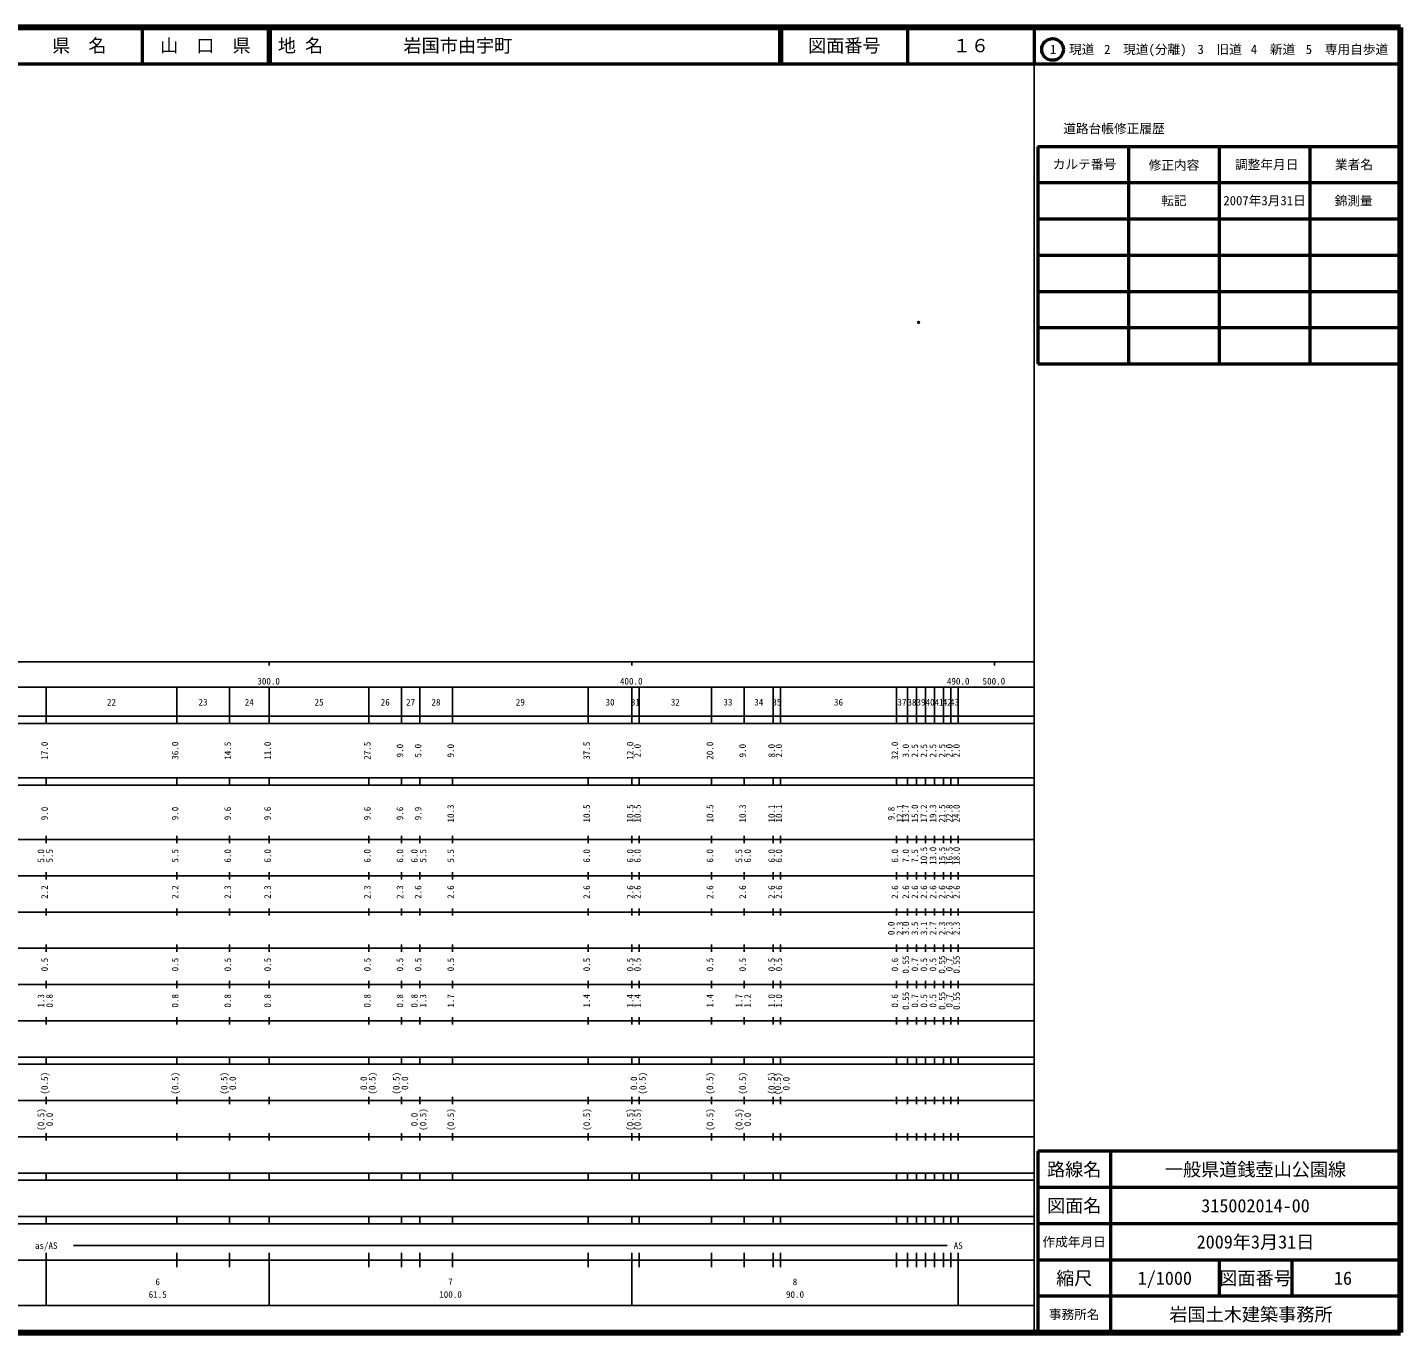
# Model space of a CAD drawing. Units: millimetres on the paper. Extents: x 40 to 680, y 20 to 380.
# Drawn here: x 301.3 to 680, y 20 to 380 of the extents above; entities that cross this region are included whole.
import ezdxf
from ezdxf.enums import TextEntityAlignment as Align

# ---------------------------------------------------------------- set-up
doc = ezdxf.new("R2010")
doc.units = ezdxf.units.MM
doc.header["$PDMODE"] = 32
doc.header["$PDSIZE"] = 0.5
doc.layers.add('M-OTRS', color=6, linetype='Continuous')
doc.layers.add('M-TTL-TXT', color=7, linetype='Continuous')
for name, color, linetype, lineweight in [('M-TTL', 2, 'Continuous', 140), ('M-TTL-BAND', 7, 'Continuous', 25), ('M-TTL-FRAM', 2, 'Continuous', 50), ('M-TTL-LINE', 7, 'Continuous', 50)]:
    doc.layers.add(name, color=color, linetype=linetype, lineweight=lineweight)
doc.styles.add('ＭＳ ゴシック', font='')
doc.styles.get('ＭＳ ゴシック').set_extended_font_data('MS Gothic')

msp = doc.modelspace()

# ---------------------------------------------------------------- linework, layer by layer
at = {"layer": 'M-OTRS'}
msp.add_point((547.094, 298.65), dxfattribs=at)
at = {"layer": 'M-TTL'}
for p, q in [((680, 380), (40, 380)), ((680, 20), (680, 380)), ((40, 20), (680, 20))]:
    msp.add_line(p, q, dxfattribs=at)
at = {"layer": 'M-TTL-BAND'}
for p, q in [((579, 20), (579, 370)), ((40, 205), (579, 205)), ((368, 205), (368, 204)), ((468, 205), (468, 204)), ((568, 205), (568, 204)), ((68, 198), (579, 198)), ((306.5, 188), (306.5, 198)), ((342.5, 188), (342.5, 198)), ((357, 188), (357, 198)), ((368, 188), (368, 198)), ((395.5, 188), (395.5, 198)), ((404.5, 188), (404.5, 198)), ((409.5, 188), (409.5, 198)), ((418.5, 188), (418.5, 198)), ((456, 188), (456, 198)), ((468, 188), (468, 198)), ((470, 188), (470, 198)), ((490, 188), (490, 198)), ((499, 188), (499, 198)), ((507, 188), (507, 198)), ((509, 188), (509, 198)), ((541, 188), (541, 198)), ((544, 188), (544, 198)), ((546.5, 188), (546.5, 198)), ((549, 188), (549, 198)), ((551.5, 188), (551.5, 198)), ((554, 188), (554, 198)), ((556, 188), (556, 198)), ((558, 188), (558, 198)), ((40, 190), (579, 190)), ((40, 188), (579, 188)), ((40, 173), (579, 173)), ((40, 171), (579, 171)), ((306.5, 171), (306.5, 173)), ((342.5, 171), (342.5, 173)), ((357, 171), (357, 173)), ((368, 171), (368, 173)), ((395.5, 171), (395.5, 173)), ((404.5, 171), (404.5, 173)), ((409.5, 171), (409.5, 173)), ((418.5, 171), (418.5, 173)), ((456, 171), (456, 173)), ((468, 171), (468, 173)), ((470, 171), (470, 173)), ((490, 171), (490, 173)), ((499, 171), (499, 173)), ((507, 171), (507, 173)), ((509, 171), (509, 173)), ((541, 171), (541, 173)), ((544, 171), (544, 173)), ((546.5, 171), (546.5, 173)), ((549, 171), (549, 173)), ((551.5, 171), (551.5, 173)), ((554, 171), (554, 173)), ((556, 171), (556, 173)), ((558, 171), (558, 173)), ((40, 156), (579, 156)), ((306.5, 155), (306.5, 157)), ((342.5, 155), (342.5, 157)), ((357, 155), (357, 157)), ((368, 155), (368, 157)), ((395.5, 155), (395.5, 157)), ((404.5, 155), (404.5, 157)), ((409.5, 155), (409.5, 157)), ((418.5, 155), (418.5, 157)), ((456, 155), (456, 157)), ((468, 155), (468, 157)), ((470, 155), (470, 157)), ((490, 155), (490, 157)), ((499, 155), (499, 157)), ((507, 155), (507, 157)), ((509, 155), (509, 157)), ((541, 155), (541, 157)), ((544, 155), (544, 157)), ((546.5, 155), (546.5, 157)), ((549, 155), (549, 157)), ((551.5, 155), (551.5, 157)), ((554, 155), (554, 157)), ((556, 155), (556, 157)), ((558, 155), (558, 157)), ((46, 146), (579, 146)), ((306.5, 145), (306.5, 147)), ((342.5, 145), (342.5, 147)), ((357, 145), (357, 147)), ((368, 145), (368, 147)), ((395.5, 145), (395.5, 147)), ((404.5, 145), (404.5, 147)), ((409.5, 145), (409.5, 147)), ((418.5, 145), (418.5, 147)), ((456, 145), (456, 147)), ((468, 145), (468, 147)), ((470, 145), (470, 147)), ((490, 145), (490, 147)), ((499, 145), (499, 147)), ((507, 145), (507, 147)), ((509, 145), (509, 147)), ((541, 145), (541, 147)), ((544, 145), (544, 147)), ((546.5, 145), (546.5, 147)), ((549, 145), (549, 147)), ((551.5, 145), (551.5, 147)), ((554, 145), (554, 147)), ((556, 145), (556, 147)), ((558, 145), (558, 147)), ((306.5, 135), (306.5, 137)), ((342.5, 135), (342.5, 137)), ((357, 135), (357, 137)), ((368, 135), (368, 137)), ((395.5, 135), (395.5, 137)), ((404.5, 135), (404.5, 137)), ((409.5, 135), (409.5, 137)), ((418.5, 135), (418.5, 137)), ((456, 135), (456, 137)), ((468, 135), (468, 137)), ((470, 135), (470, 137)), ((490, 135), (490, 137)), ((499, 135), (499, 137)), ((507, 135), (507, 137)), ((509, 135), (509, 137)), ((541, 135), (541, 137)), ((544, 135), (544, 137)), ((546.5, 135), (546.5, 137)), ((549, 135), (549, 137)), ((551.5, 135), (551.5, 137)), ((554, 135), (554, 137)), ((556, 135), (556, 137)), ((558, 135), (558, 137)), ((52, 136), (579, 136)), ((46, 126), (579, 126)), ((306.5, 125), (306.5, 127)), ((342.5, 125), (342.5, 127)), ((357, 125), (357, 127)), ((368, 125), (368, 127)), ((395.5, 125), (395.5, 127)), ((404.5, 125), (404.5, 127)), ((409.5, 125), (409.5, 127)), ((418.5, 125), (418.5, 127)), ((456, 125), (456, 127)), ((468, 125), (468, 127)), ((470, 125), (470, 127)), ((490, 125), (490, 127)), ((499, 125), (499, 127)), ((507, 125), (507, 127)), ((509, 125), (509, 127)), ((541, 125), (541, 127)), ((544, 125), (544, 127)), ((546.5, 125), (546.5, 127)), ((549, 125), (549, 127)), ((551.5, 125), (551.5, 127)), ((554, 125), (554, 127)), ((556, 125), (556, 127)), ((558, 125), (558, 127)), ((52, 116), (579, 116)), ((306.5, 115), (306.5, 117)), ((342.5, 115), (342.5, 117)), ((357, 115), (357, 117)), ((368, 115), (368, 117)), ((395.5, 115), (395.5, 117)), ((404.5, 115), (404.5, 117)), ((409.5, 115), (409.5, 117)), ((418.5, 115), (418.5, 117)), ((456, 115), (456, 117)), ((468, 115), (468, 117)), ((470, 115), (470, 117)), ((490, 115), (490, 117)), ((499, 115), (499, 117)), ((507, 115), (507, 117)), ((509, 115), (509, 117)), ((541, 115), (541, 117)), ((544, 115), (544, 117)), ((546.5, 115), (546.5, 117)), ((549, 115), (549, 117)), ((551.5, 115), (551.5, 117)), ((554, 115), (554, 117)), ((556, 115), (556, 117)), ((558, 115), (558, 117)), ((306.5, 105), (306.5, 107)), ((342.5, 105), (342.5, 107)), ((357, 105), (357, 107)), ((368, 105), (368, 107)), ((395.5, 105), (395.5, 107)), ((404.5, 105), (404.5, 107)), ((409.5, 105), (409.5, 107)), ((418.5, 105), (418.5, 107)), ((456, 105), (456, 107)), ((468, 105), (468, 107)), ((470, 105), (470, 107)), ((490, 105), (490, 107)), ((499, 105), (499, 107)), ((507, 105), (507, 107)), ((509, 105), (509, 107)), ((541, 105), (541, 107)), ((544, 105), (544, 107)), ((546.5, 105), (546.5, 107)), ((549, 105), (549, 107)), ((551.5, 105), (551.5, 107)), ((554, 105), (554, 107)), ((556, 105), (556, 107)), ((558, 105), (558, 107)), ((46, 106), (579, 106)), ((40, 96), (579, 96)), ((306.5, 94), (306.5, 96)), ((342.5, 94), (342.5, 96)), ((357, 94), (357, 96)), ((368, 94), (368, 96)), ((395.5, 94), (395.5, 96)), ((404.5, 94), (404.5, 96)), ((409.5, 94), (409.5, 96)), ((418.5, 94), (418.5, 96)), ((456, 94), (456, 96)), ((468, 94), (468, 96)), ((470, 94), (470, 96)), ((490, 94), (490, 96)), ((499, 94), (499, 96)), ((507, 94), (507, 96)), ((509, 94), (509, 96)), ((541, 94), (541, 96)), ((544, 94), (544, 96)), ((546.5, 94), (546.5, 96)), ((549, 94), (549, 96)), ((551.5, 94), (551.5, 96)), ((554, 94), (554, 96)), ((556, 94), (556, 96)), ((558, 94), (558, 96)), ((40, 94), (579, 94)), ((49, 84), (579, 84)), ((306.5, 83), (306.5, 85)), ((342.5, 83), (342.5, 85)), ((357, 83), (357, 85)), ((368, 83), (368, 85)), ((395.5, 83), (395.5, 85)), ((404.5, 83), (404.5, 85)), ((409.5, 83), (409.5, 85)), ((418.5, 83), (418.5, 85)), ((456, 83), (456, 85)), ((468, 83), (468, 85)), ((470, 83), (470, 85)), ((490, 83), (490, 85)), ((499, 83), (499, 85)), ((507, 83), (507, 85)), ((509, 83), (509, 85)), ((541, 83), (541, 85)), ((544, 83), (544, 85)), ((546.5, 83), (546.5, 85)), ((549, 83), (549, 85)), ((551.5, 83), (551.5, 85)), ((554, 83), (554, 85)), ((556, 83), (556, 85)), ((558, 83), (558, 85)), ((40, 74), (579, 74)), ((306.5, 73), (306.5, 75)), ((342.5, 73), (342.5, 75)), ((357, 73), (357, 75)), ((368, 73), (368, 75)), ((395.5, 73), (395.5, 75)), ((404.5, 73), (404.5, 75)), ((409.5, 73), (409.5, 75)), ((418.5, 73), (418.5, 75)), ((456, 73), (456, 75)), ((468, 73), (468, 75)), ((470, 73), (470, 75)), ((490, 73), (490, 75)), ((499, 73), (499, 75)), ((507, 73), (507, 75)), ((509, 73), (509, 75)), ((541, 73), (541, 75)), ((544, 73), (544, 75)), ((546.5, 73), (546.5, 75)), ((549, 73), (549, 75)), ((551.5, 73), (551.5, 75)), ((554, 73), (554, 75)), ((556, 73), (556, 75)), ((558, 73), (558, 75)), ((40, 64), (579, 64)), ((40, 62), (579, 62)), ((306.5, 62), (306.5, 64)), ((342.5, 62), (342.5, 64)), ((357, 62), (357, 64)), ((368, 62), (368, 64)), ((395.5, 62), (395.5, 64)), ((404.5, 62), (404.5, 64)), ((409.5, 62), (409.5, 64)), ((418.5, 62), (418.5, 64)), ((456, 62), (456, 64)), ((468, 62), (468, 64)), ((470, 62), (470, 64)), ((490, 62), (490, 64)), ((499, 62), (499, 64)), ((507, 62), (507, 64)), ((509, 62), (509, 64)), ((541, 62), (541, 64)), ((544, 62), (544, 64)), ((546.5, 62), (546.5, 64)), ((549, 62), (549, 64)), ((551.5, 62), (551.5, 64)), ((554, 62), (554, 64)), ((556, 62), (556, 64)), ((558, 62), (558, 64)), ((40, 52), (579, 52)), ((40, 50), (579, 50)), ((306.5, 50), (306.5, 52)), ((342.5, 50), (342.5, 52)), ((357, 50), (357, 52)), ((368, 50), (368, 52)), ((395.5, 50), (395.5, 52)), ((404.5, 50), (404.5, 52)), ((409.5, 50), (409.5, 52)), ((418.5, 50), (418.5, 52)), ((456, 50), (456, 52)), ((468, 50), (468, 52)), ((470, 50), (470, 52)), ((490, 50), (490, 52)), ((499, 50), (499, 52)), ((507, 50), (507, 52)), ((509, 50), (509, 52)), ((541, 50), (541, 52)), ((544, 50), (544, 52)), ((546.5, 50), (546.5, 52)), ((549, 50), (549, 52)), ((551.5, 50), (551.5, 52)), ((554, 50), (554, 52)), ((556, 50), (556, 52)), ((558, 50), (558, 52)), ((306.5, 27.5), (306.5, 42)), ((314, 44), (555, 44)), ((342.5, 38), (342.5, 42)), ((357, 38), (357, 42)), ((368, 27.5), (368, 42)), ((395.5, 38), (395.5, 42)), ((404.5, 38), (404.5, 42)), ((409.5, 38), (409.5, 42)), ((418.5, 38), (418.5, 42)), ((456, 38), (456, 42)), ((468, 27.5), (468, 42)), ((470, 38), (470, 42)), ((490, 38), (490, 42)), ((499, 38), (499, 42)), ((507, 38), (507, 42)), ((509, 38), (509, 42)), ((541, 38), (541, 42)), ((544, 38), (544, 42)), ((546.5, 38), (546.5, 42)), ((549, 38), (549, 42)), ((551.5, 38), (551.5, 42)), ((554, 38), (554, 42)), ((556, 38), (556, 42)), ((558, 27.5), (558, 42)), ((40, 40), (579, 40)), ((68, 27.5), (579, 27.5))]:
    msp.add_line(p, q, dxfattribs=at)
at = {"layer": 'M-TTL-FRAM'}
for p, q in [((580, 347.197), (580, 287.197)), ((580, 347.197), (680, 347.197)), ((580, 287.197), (680, 287.197)), ((680, 70), (580, 70)), ((580, 70), (580, 20))]:
    msp.add_line(p, q, dxfattribs=at)
at = {"layer": 'M-TTL-LINE'}
for p, q in [((333, 380), (333, 370)), ((367.75, 380), (367.75, 370)), ((368.25, 380), (368.25, 370)), ((508.747, 380), (508.747, 370)), ((509.247, 380), (509.247, 370)), ((543.997, 380), (543.997, 370)), ((579, 380), (579, 370)), ((40, 370), (680, 370)), ((605, 347.197), (605, 287.197)), ((630, 347.197), (630, 287.197)), ((655, 347.197), (655, 287.197)), ((580, 337.197), (680, 337.197)), ((580, 327.197), (680, 327.197)), ((580, 317.197), (680, 317.197)), ((580, 307.197), (680, 307.197)), ((580, 297.197), (680, 297.197)), ((600, 70), (600, 20)), ((680, 60), (580, 60)), ((680, 50), (580, 50)), ((680, 40), (580, 40)), ((630, 40), (630, 30)), ((650, 40), (650, 30)), ((680, 30), (580, 30))]:
    msp.add_line(p, q, dxfattribs=at)
msp.add_circle((584.031, 373.958), 3, dxfattribs=at)

# ---------------------------------------------------------------- texts
at = {"layer": 'M-TTL-BAND', "style": 'ＭＳ ゴシック'}
for s, p in [('300.0', (367.844, 198.195)), ('400.0', (467.844, 198.195)), ('490.0', (558, 198.195)), ('500.0', (567.844, 198.195)), ('22', (324.5, 192.405)), ('23', (349.75, 192.405)), ('24', (362.5, 192.405)), ('25', (381.75, 192.405)), ('26', (400, 192.405)), ('27', (407, 192.405)), ('28', (414, 192.405)), ('29', (437.25, 192.405)), ('30', (462, 192.405)), ('31', (469, 192.405)), ('32', (480, 192.405)), ('33', (494.5, 192.405)), ('34', (503, 192.405)), ('35', (508, 192.405)), ('36', (525, 192.405)), ('37', (542.5, 192.405)), ('38', (545.25, 192.405)), ('39', (547.75, 192.405)), ('40', (550.25, 192.405)), ('41', (552.75, 192.405)), ('42', (555, 192.405)), ('43', (557, 192.405)), ('as/AS', (306.5, 42.5)), ('AS', (558, 42.5)), ('6', (337.25, 32.523)), ('7', (418, 32.523)), ('8', (513, 32.523)), ('61.5', (337.25, 29.033)), ('100.0', (418, 29.033)), ('90.0', (513, 29.033))]:
    msp.add_text(s, height=1.833, dxfattribs=at).set_placement(p, align=Align.BOTTOM_CENTER)
for s, p in [('17.0', (307.5, 180.5)), ('36.0', (343.5, 180.5)), ('14.5', (358, 180.5)), ('11.0', (369, 180.5)), ('27.5', (396.5, 180.5)), ('9.0', (405.5, 180.5)), ('5.0', (410.5, 180.5)), ('9.0', (419.5, 180.5)), ('37.5', (457, 180.5)), ('12.0', (469, 180.5)), ('2.0', (471, 180.5)), ('20.0', (491, 180.5)), ('9.0', (500, 180.5)), ('8.0', (508, 180.5)), ('2.0', (510, 180.5)), ('32.0', (542, 180.5)), ('3.0', (545, 180.5)), ('2.5', (547.5, 180.5)), ('2.5', (550, 180.5)), ('2.5', (552.5, 180.5)), ('2.5', (555, 180.5)), ('2.0', (557, 180.5)), ('2.0', (559, 180.5)), ('9.0', (307.5, 163.174)), ('9.0', (343.5, 163.174)), ('9.6', (358, 163.174)), ('9.6', (369, 163.174)), ('9.6', (396.5, 163.174)), ('9.6', (405.5, 163.174)), ('9.9', (410.5, 163.174)), ('10.3', (419.5, 163.174)), ('10.5', (457, 163.174)), ('10.5', (469, 163.174)), ('10.5', (471, 163.174)), ('10.5', (491, 163.174)), ('10.3', (500, 163.174)), ('10.1', (508, 163.174)), ('10.1', (510, 163.174)), ('9.8', (541, 163.174)), ('12.1', (543.37, 163.174)), ('13.7', (545, 163.174)), ('15.0', (547.5, 163.174)), ('17.2', (550, 163.174)), ('19.3', (552.5, 163.174)), ('21.5', (555, 163.174)), ('22.8', (557, 163.174)), ('24.0', (559, 163.174)), ('5.0', (306.5, 151.5)), ('5.5', (308.87, 151.5)), ('5.5', (343.5, 151.5)), ('6.0', (358, 151.5)), ('6.0', (369, 151.5)), ('6.0', (396.5, 151.5)), ('6.0', (405.5, 151.5)), ('6.0', (409.5, 151.5)), ('5.5', (411.87, 151.5)), ('5.5', (419.5, 151.5)), ('6.0', (457, 151.5)), ('6.0', (469, 151.5)), ('6.0', (471, 151.5)), ('6.0', (491, 151.5)), ('5.5', (499, 151.5)), ('6.0', (501.37, 151.5)), ('6.0', (508, 151.5)), ('6.0', (510, 151.5)), ('6.0', (542, 151.5)), ('7.0', (545, 151.5)), ('7.5', (547.5, 151.5)), ('10.5', (550, 151.5)), ('13.0', (552.5, 151.5)), ('15.5', (555, 151.5)), ('16.5', (557, 151.5)), ('18.0', (559, 151.5)), ('2.2', (307.5, 141.5)), ('2.2', (343.5, 141.5)), ('2.3', (358, 141.5)), ('2.3', (369, 141.5)), ('2.3', (396.5, 141.5)), ('2.3', (405.5, 141.5)), ('2.6', (410.5, 141.5)), ('2.6', (419.5, 141.5)), ('2.6', (457, 141.5)), ('2.6', (469, 141.5)), ('2.6', (471, 141.5)), ('2.6', (491, 141.5)), ('2.6', (500, 141.5)), ('2.6', (508, 141.5)), ('2.6', (510, 141.5)), ('2.6', (542, 141.5)), ('2.6', (545, 141.5)), ('2.6', (547.5, 141.5)), ('2.6', (550, 141.5)), ('2.6', (552.5, 141.5)), ('2.6', (555, 141.5)), ('2.6', (557, 141.5)), ('2.6', (559, 141.5)), ('0.0', (541, 131.5)), ('2.3', (543.37, 131.5)), ('3.0', (545, 131.5)), ('3.5', (547.5, 131.5)), ('3.1', (550, 131.5)), ('2.7', (552.5, 131.5)), ('2.3', (555, 131.5)), ('2.3', (557, 131.5)), ('2.3', (559, 131.5)), ('0.5', (307.5, 121.5)), ('0.5', (343.5, 121.5)), ('0.5', (358, 121.5)), ('0.5', (369, 121.5)), ('0.5', (396.5, 121.5)), ('0.5', (405.5, 121.5)), ('0.5', (410.5, 121.5)), ('0.5', (419.5, 121.5)), ('0.5', (457, 121.5)), ('0.5', (469, 121.5)), ('0.5', (471, 121.5)), ('0.5', (491, 121.5)), ('0.5', (500, 121.5)), ('0.5', (508, 121.5)), ('0.5', (510, 121.5)), ('0.6', (542, 121.5)), ('0.55', (545, 121.5)), ('0.7', (547.5, 121.5)), ('0.5', (550, 121.5)), ('0.5', (552.5, 121.5)), ('0.55', (555, 121.5)), ('0.7', (557, 121.5)), ('0.55', (559, 121.5)), ('0.55', (545, 111.5)), ('0.55', (555, 111.5)), ('0.55', (559, 111.5)), ('1.3', (306.5, 111.5)), ('0.8', (308.87, 111.5)), ('0.8', (343.5, 111.5)), ('0.8', (358, 111.5)), ('0.8', (369, 111.5)), ('0.8', (396.5, 111.5)), ('0.8', (405.5, 111.5)), ('0.8', (409.5, 111.5)), ('1.3', (411.87, 111.5)), ('1.7', (419.5, 111.5)), ('1.4', (457, 111.5)), ('1.4', (469, 111.5)), ('1.4', (471, 111.5)), ('1.4', (491, 111.5)), ('1.7', (499, 111.5)), ('1.2', (501.37, 111.5)), ('1.0', (508, 111.5)), ('1.0', (510, 111.5)), ('0.6', (542, 111.5)), ('0.7', (547.5, 111.5)), ('0.5', (550, 111.5)), ('0.5', (552.5, 111.5)), ('0.7', (557, 111.5)), ('(0.5)', (307.5, 88.764)), ('(0.5)', (343.5, 88.764)), ('(0.5)', (357, 88.764)), ('(0.5)', (397.87, 88.764)), ('(0.5)', (404.5, 88.764)), ('(0.5)', (472.37, 88.764)), ('(0.5)', (491, 88.764)), ('(0.5)', (500, 88.764)), ('(0.5)', (508, 88.764)), ('(0.5)', (509.68, 88.667)), ('0.0', (359.37, 88.764)), ('0.0', (395.5, 88.764)), ('0.0', (406.87, 88.764)), ('0.0', (470, 88.764)), ('0.0', (512.05, 88.667)), ('(0.5)', (306.5, 78.764)), ('0.0', (308.87, 78.764)), ('0.0', (409.5, 78.764)), ('(0.5)', (411.87, 78.764)), ('(0.5)', (419.5, 78.764)), ('(0.5)', (457, 78.764)), ('(0.5)', (469, 78.764)), ('(0.5)', (471, 78.764)), ('(0.5)', (491, 78.764)), ('(0.5)', (499, 78.764)), ('0.0', (501.37, 78.764))]:
    msp.add_text(s, height=1.833, rotation=90, dxfattribs=at).set_placement(p, align=Align.BOTTOM_CENTER)
at = {"layer": 'M-TTL-TXT', "style": 'ＭＳ ゴシック'}
for s, height, p in [('県\u3000名', 3.666, (315.625, 375)), ('山\u3000口\u3000県', 3.666, (350.375, 375)), ('図面番号', 3.666, (526.622, 375)), ('１６', 3.666, (561.497, 375)), ('1\u3000現道', 2.566, (589.448, 373.958)), ('2\u3000現道(分離)', 2.566, (609.619, 373.958)), ('3\u3000旧道', 2.566, (630.121, 373.958)), ('4\u3000新道', 2.566, (644.824, 373.958)), ('5\u3000専用自歩道', 2.566, (665.228, 373.958)), ('道路台帳修正履歴', 2.566, (600.968, 352.113)), ('カルテ番号', 2.566, (592.839, 342.277)), ('修正内容', 2.566, (617.509, 342.023)), ('調整年月日', 2.566, (643.089, 342.197)), ('業者名', 2.566, (667.134, 342.197)), ('転記', 2.566, (617.5, 332.245)), ('2007年3月31日', 2.566, (642.5, 332.245)), ('錦測量', 2.566, (667.077, 332.189)), ('路線名', 3.666, (590, 65)), ('路線名', 3.666, (590, 65)), ('一般県道銭壺山公園線', 3.666, (640, 65)), ('図面名', 3.666, (590, 55)), ('図面名', 3.666, (590, 55)), ('315002014-00', 3.666, (640, 55)), ('作成年月日', 2.566, (590, 45)), ('作成年月日', 2.566, (590, 45)), ('2009年3月31日', 3.666, (640, 45)), ('縮尺', 3.666, (590, 35)), ('縮尺', 3.666, (590, 35)), ('1/1000', 3.666, (615, 35)), ('図面番号', 3.666, (640, 35)), ('図面番号', 3.666, (640, 35)), ('16', 3.666, (664.125, 35)), ('事務所名', 2.566, (590, 25)), ('事務所名', 2.566, (590, 25)), ('岩国土木建築事務所 ', 3.666, (640, 25))]:
    msp.add_text(s, height=height, dxfattribs=at).set_placement(p, align=Align.MIDDLE_CENTER)
for s, p in [('地 名', (370.38, 375)), ('岩国市由宇町', (405.024, 375))]:
    msp.add_text(s, height=3.666, dxfattribs=at).set_placement(p, align=Align.MIDDLE_LEFT)

doc.saveas('drawing.dxf')
